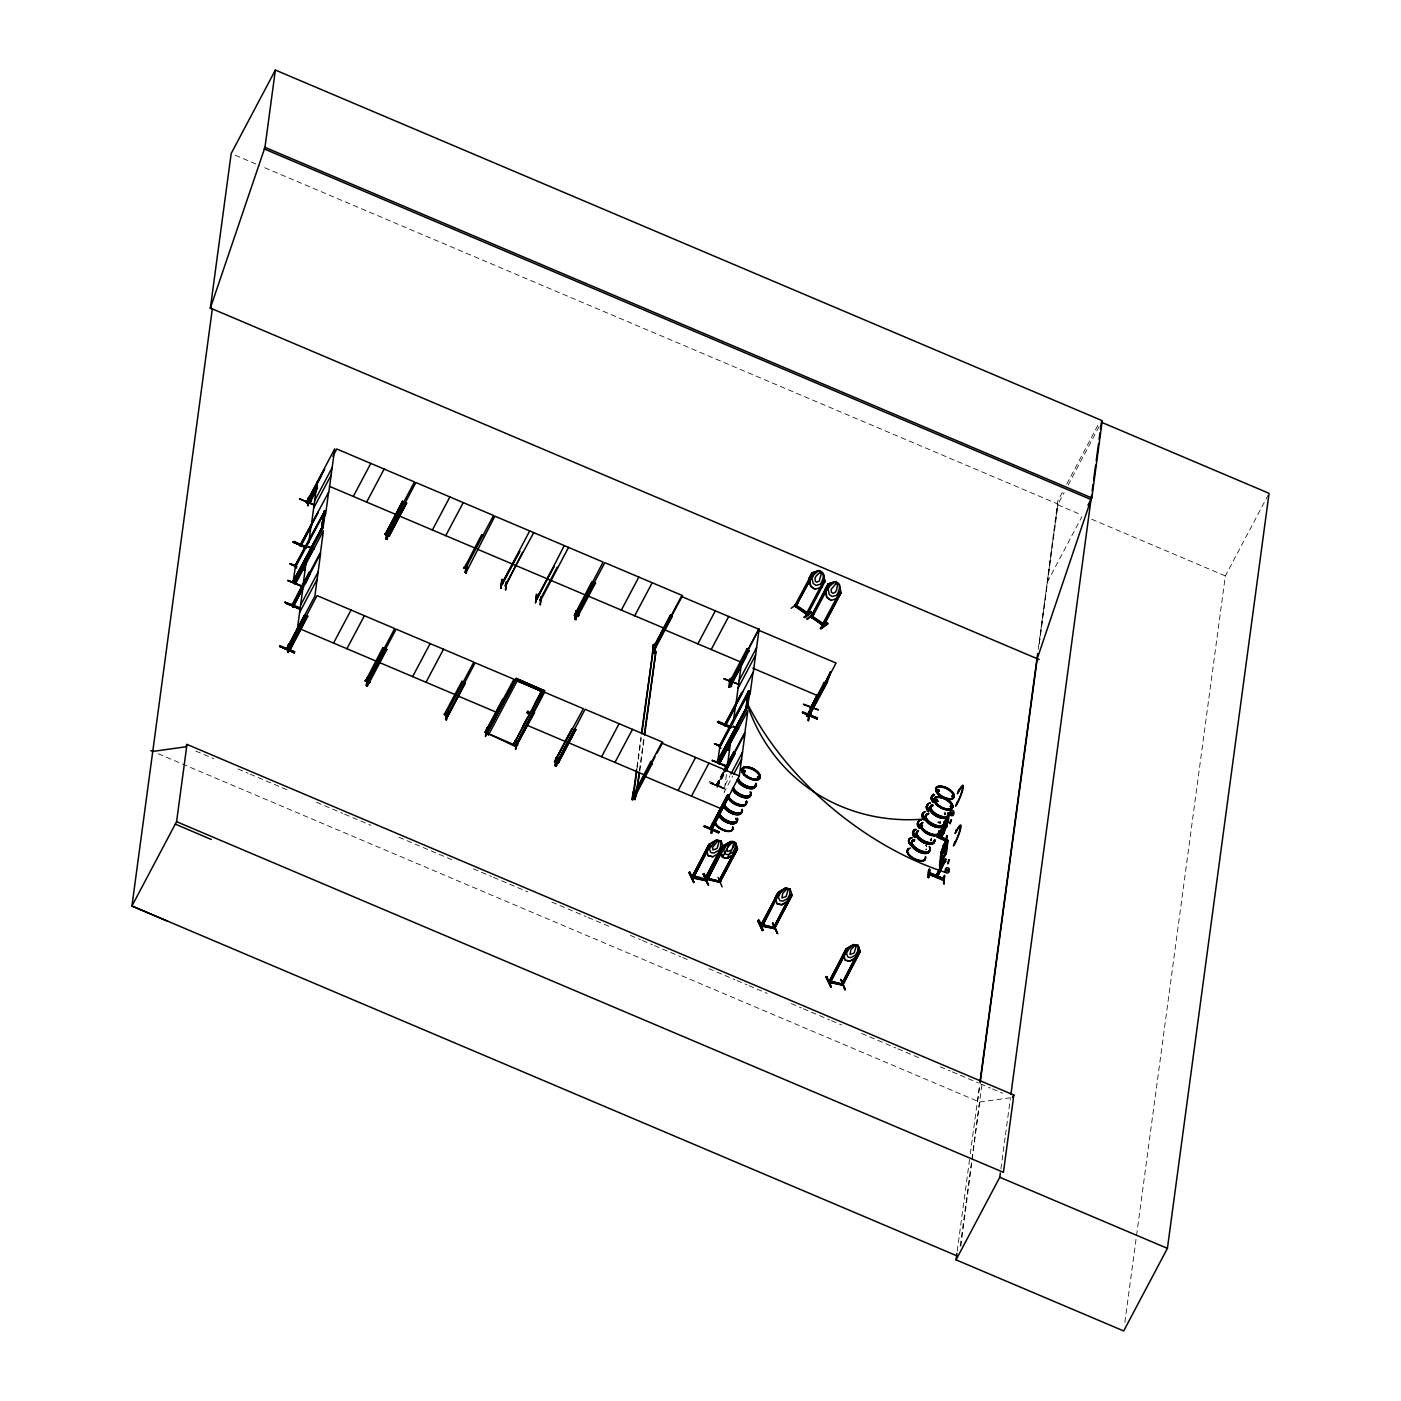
<?xml version="1.0" encoding="UTF-8"?>
<svg xmlns="http://www.w3.org/2000/svg" width="1401" height="1401" viewBox="0 0 1401 1401"><rect width="100%" height="100%" fill="white"/><g stroke="black" fill="none" stroke-linecap="round" stroke-linejoin="round"><path stroke-width="0.75" stroke-dasharray="5 3.75" d="M709.274 782.406L709.677 781.478L724.229 787.677L723.844 788.553L709.396 782.038M717.032 785.05L716.226 784.718L722.934 772.669M709.922 783.317L724.877 788.728L710.027 782.809M724.037 774.123L716.857 787.169L718.1 785.278M960.876 1246.172L979.597 1102.062L156.772 753.143M1039.192 643.654L1057.72 501.12L1062.764 491.593M636.947 766.925L640.975 736.979M637.21 768.028L641.238 738.082M639.504 770.252L643.812 738.187M639.749 771.373L644.355 737.154M726.454 774.63L724.054 792.441L732.811 775.926M957.198 1251.198L970.035 1155.913M970.315 1153.759L979.649 1084.462M1038.246 649.241L1057.685 504.815L1064.095 492.714M977.653 1101.239L980 1083.884M1039.262 643.672L1058.053 504.132L261.409 166.316M960.245 1245.909L981.943 1084.707M1000.909 1168.784L1005.2 1136.947M1005.48 1134.828L1010.331 1098.752M1124.863 1322.299L1225.332 575.916L1268.045 495.254M945.202 813.823L944.817 814.296A9.982 4.833 27.9 0 0 945.342 813.105A9.965 4.816 27.9 0 1 944.852 814.261L944.852 814.261M723.914 788.29L709.309 782.178M938.46 822.895L937.724 822.107L938.985 821.897M937.952 822.247L939.055 823L939.02 821.879M930.912 841.09L931.542 839.164L931.087 840.232A9.965 4.816 27.9 0 0 931.577 839.076A9.982 4.833 27.9 0 1 931.105 840.25M938.46 822.194L939.318 822.79L938.442 822.51M722.969 772.301L716.331 784.718M723.476 772.511L716.979 785.366L723.424 772.879M716.787 786.364L718.223 785.418M716.857 787.082L723.546 773.912M717.365 787.38L723.949 774.858M725.053 785.068L729.903 775.891M1066.791 483.975L1098.051 424.941M1068.122 485.096L1100.398 424.135M1047.283 582.115L1081.922 516.654M926.219 849.391L926.481 848.883A9.965 4.816 27.9 0 1 925.448 849.707M724.562 789.253L709.992 782.861L724.86 788.745M717.592 785.068L717.487 785.961M979.597 1102.062L1012.555 1097.456M235.21 155.213L259.395 165.458M1057.685 504.815L1081.625 514.973M1091.607 519.211L1225.332 575.916M195.772 751.076L213.88 758.764M238.012 768.991L248.082 773.264M250.096 774.123L288.326 790.322M316.486 802.265L342.632 813.368M344.646 814.226L370.81 825.312M398.97 837.255L437.2 853.472M439.214 854.312L453.294 860.284M473.415 868.83L491.523 876.501M493.537 877.359L527.739 891.859M551.889 902.104L557.931 904.661M559.927 905.519L586.091 916.604M588.105 917.462L610.241 926.849M630.362 935.378L640.415 939.633M642.429 940.491L652.481 944.764M654.495 945.605L680.658 956.708M682.672 957.548L688.697 960.123M708.818 968.651L734.982 979.737M736.996 980.595L747.048 984.85M749.062 985.709L767.17 993.397M791.32 1003.624L801.372 1007.897M803.386 1008.755L829.55 1019.84M831.546 1020.699L841.616 1024.954M861.738 1033.483L883.873 1042.869M885.87 1043.727L895.94 1048.001M897.953 1048.841L920.089 1058.228M940.194 1066.774L950.263 1071.029M952.277 1071.888L978.423 1082.973M980.437 1083.831L990.507 1088.104M992.521 1088.945L1002.573 1093.218M945.062 812.23A10.122 4.886 27.9 0 1 944.694 814.874M940.018 823.438A10 4.833 27.9 0 0 940.509 822.264A9.965 4.816 27.9 0 1 940.001 823.403M944.799 812.703A10.122 4.886 27.9 0 1 944.939 814.156M931.297 838.218A10.122 4.886 27.9 0 1 930.947 840.845M930.632 839.164A9.965 4.816 27.9 0 1 930.754 840.6A9.982 4.833 27.9 0 0 930.649 839.181M931.052 838.674A10.122 4.886 27.9 0 1 931.192 840.127M939.896 821.669A9.965 4.816 27.9 0 1 940.036 823.087M940.176 821.214A10 4.833 27.9 0 1 940.299 822.65M925.868 845.223A10 4.833 27.9 0 1 926.621 846.817A9.965 4.816 27.9 0 0 925.833 845.241M944.519 814.611A9.965 4.816 27.9 0 0 944.379 813.193A9.982 4.833 27.9 0 1 944.537 814.629"/><path stroke-width="1.5" d="M724.685 846.011L707.558 879.583L724.772 846.186L723.494 845.906L705.386 880.231L706.962 878.199L718.976 881.176L706.699 878.094M779.376 892.63L762.284 926.254L779.481 892.805L778.238 892.56L760.585 925.571L774.543 928.355L792.055 895.169M775.173 927.147L773.142 928.373L790.619 894.871M829.567 980.77L831.021 981.471L830.268 982.731L847.833 948.722L830.233 982.329M859.969 951.734L858.708 951.489L841.283 984.885L858.708 951.332M366.519 685.632L367.745 685.404L368.708 677.313L367.255 677.541L366.274 685.632M367.587 677.646L366.572 685.754L367.692 676.911M368.095 677.856L367.08 685.965M386.256 539L387.114 539.262M386.448 538.404L387.131 539.473L388.48 530.699M386.834 539.262L388.112 531.172L387.131 539.473M446.201 719.484L446.726 710.395L446.183 719.519L447.147 711.305M465.307 572.484L466.533 563.815M465.552 571.958L465.938 572.799M466.936 564.726L465.114 572.536M635.196 794.577L635.126 799.533M712.268 824.366L711.655 833.385L711.831 824.961M730.762 686.367L732.145 680.658M808.395 720.657L808.92 711.62L808.377 720.727L809.113 714.545M824.839 581.8L823.368 573.552L818.92 570.61L811.95 573.027L813.456 573.745L795.523 606.791L813.421 573.797L812.055 572.991M722.128 886.886L718.1 877.394M703.617 875.467L708.556 885.467L703.792 874.854L704.23 875.625M772.792 922.944L777.555 933.556L772.862 923.031M773.229 923.714L777.573 933.469L772.441 923.644M845.311 989.246L840.88 979.404L844.873 989.859M720.587 851.072L723.336 845.714L730.797 841.511C738.52 840.215 735.28 848.656 732.933 852.263L728.187 854.698L725.105 854.032L723.704 850.232L725.788 846.309L730.797 841.668M804.507 616.615L804.804 617.683L811.617 612.675L811.267 611.607L804.297 617.228M811.109 612.307L804.086 617.193M820.968 628.699L827.781 623.778L820.951 628.769L820.601 627.595L827.396 622.674L827.781 623.778M723.091 847.185C718.906 832.824 722.881 847.115 718.503 850.565L713.792 853.069L710.745 852.473L709.379 848.743L716.454 839.97L709.064 844.383L706.244 849.531L708.17 855.801L712.899 856.729L720.324 852.421M858.253 945.465L857.675 951.191L855.591 955.114L850.88 957.619L847.833 957.006L846.467 953.293L848.551 949.37L853.542 944.677L858.253 945.465L860.179 951.734L842.509 985.131L828.832 982.364L846.116 948.827L853.542 944.519L858.305 945.57M828.219 584.094L829.55 584.795L828.114 584.112L810.829 617.246L828.446 583.919M284.876 602.342L299.429 608.542L284.858 602.185L299.796 607.649L299.411 608.559M302.388 586.651L287.783 580.417L302.423 586.599M287.818 580.504L302.669 586.143M295.453 566.389L290.077 563.78L295.576 566.022M305.768 547.493L292.949 542.082L305.733 547.721M294.7 583.989L312.283 550.611M318.272 511.855L299.902 545.725L328.902 491.786L334.681 448.863L306.364 502.696L324.559 469.16L307.204 502.346M300.917 568.683L304.56 570.225L300.987 568.438M309.428 571.713L291.898 605.162L292.529 603.533M317.904 512.871L300.409 545.952M730.184 727.382L717.435 722.005L730.481 726.996M736.681 730.972L719.186 764.053L747.854 710.745L744.964 732.198L724.422 771.005M720.394 763.037L719.729 762.389L719.886 763.965M724.895 725.525L753.353 671.779L759.132 628.856L730.359 683.635L731.672 684.091L746.05 656.614M724.387 725.315L742.723 691.849M726.769 766.785L712.233 760.375L727.137 766.084M725.368 748.677L729.08 749.92M733.826 752.057L723.914 770.795M742.355 692.847L724.912 725.893M285.489 603.323L300.427 608.735M306.819 546.81L293.737 542.029L306.451 547.809M299.534 498.931L314.104 505.06M287.345 648.681L287.31 649.591L287.258 648.068M289.552 643.76L288.273 652.551L288.483 644.11L289.271 644.478M292.914 605.74L293.615 606.09M300.882 544.078L300.357 544.866M288.571 644.075L287.52 652.148M292.984 605.179L293.159 606.721M301.355 543.57L302.021 543.851M306.399 502.591L307.117 502.241M288.273 652.551L289.201 644.302M290.707 648.05L289.482 647.139L289.061 648.873L317.029 595.6L394.714 628.559L366.589 681.657C369.269 677.208 362.859 683.11 366.116 679.643M308.255 497.443L308.027 505.936M290.41 649.048L307.747 615.95L290.287 649.364L288.799 648.716L289.429 647.174M308.29 505.218L309.288 497.145M309.919 502.661L308.85 501.786M310.567 501.838C307.222 499.562 312.213 501.295 310.146 502.434M294.21 652.971L294.63 651.85L279.692 646.404L294.263 652.848M300.059 609.453L285.576 602.815M304.735 616.458L304.315 615.512L287.398 649.469M286.592 649.136L314.857 596.161L320.636 553.255L293.019 607.246M306.399 615.687L307.712 616.23M386.483 535.094L384.907 534.131L386.518 534.814M385.328 533.553L387.166 533.606M367.377 686.105L368.218 677.839M369.811 681.587L368.848 680.798M386.011 539L387.009 530.909L388.112 531.382M386.851 649.504L385.538 648.943L386.851 649.504L369.163 682.83L369.934 682.024M387.937 535.375C388.392 536.986 389.268 533.711 388.585 534.166M382.806 647.787L384.084 648.628L382.806 647.787L365.433 681.219M402.507 501.453L403.821 501.996L402.507 501.453L385.17 534.622L402.542 501.173M406.553 503.152L405.274 502.311L406.553 503.152L389.075 536.18L406.588 502.871M368.796 681.166L367.903 682.252L396.133 629.154L473.818 662.095L445.536 715.228C447.164 712.444 441.665 714.195 446.516 713.792M445.623 719.168L446.726 710.395M464.431 567.107L466.27 567.16M464.957 566.564L466.235 567.44M461.91 681.341L463.188 682.164L461.91 681.341L444.24 714.58L445.536 715.175M481.646 534.709L482.925 535.55L481.646 534.709L464.274 568.176L464.607 566.757M555.532 765.892L556.582 757.748L555.549 765.857L556.705 765.541L557.703 757.451M556.337 766.224L557.178 757.976M557.651 761.233L559.069 761.794L557.756 761.338M558.334 763.02L575.811 729.623L574.498 729.08L556.81 762.319L558.439 763.002L557.16 762.126M577.352 610.818C573.972 637.35 578.053 593.569 575.268 619.26L576.074 619.592L576.914 611.344M578.631 615.512C576.827 611.659 578.56 618.559 578.841 614.899M574.498 729.08L575.776 729.903M595.548 582.991L594.234 582.448L595.548 582.991L577.86 616.335M632.044 799.638L633.147 791.495L634.198 791.197L632.149 799.568M635.441 794.192L633.532 794.525M634.18 791.18L632.849 799.971M634.338 799.306L634.688 795.05M635.301 794.122L645.248 775.121M652.586 653.129L653.952 644.565L652.586 653.339L652.884 644.863L653.952 644.565M634.758 798.71L635.511 792.651M652.586 653.339L653.917 644.565M635.143 799.638L636.107 791.442M654.074 652.673L654.39 648.383M654.32 652.673L655.423 643.9L654.46 651.99M654.88 653.006L655.598 646.842M650.87 761.461L652.148 762.302L650.87 761.461L633.48 794.892M651.01 762.809L652.288 763.65L651.01 762.809L633.48 796.206L661.605 743.02L739.29 775.961L711.848 829.462M670.571 615.109L671.885 615.669L670.571 615.109L652.971 648.155L654.547 648.768M672.06 616.738L670.746 616.195L672.06 616.738L654.372 650.082M723.984 678.925L738.922 684.371L724.072 678.697M728.695 795.768L727.382 795.208L710.044 828.219M710.149 827.606L712.479 828.254L710.377 827.308M728.765 686.98L729.886 678.837L730.937 678.539L729.956 686.63L728.888 686.928M712.233 824.278L710.832 833.052M729.886 680.974L731.725 681.026M730.499 679.065L729.571 687.103M729.588 687.313L730.814 678.557M725.823 725.053L736.278 705.176M731.515 682.865L730.727 681.937M731.41 686.683L731.812 678.329M732.128 681.797L732.163 680.886M748.432 649.136L747.118 648.575L748.397 649.416M730.779 682.55L748.502 648.926M803.456 704.458L818.394 709.887L803.561 704.23M730.201 683.548L758.361 630.082L836.047 663.041L808.079 716.209M827.168 681.166L809.603 714.685M810.829 707.452L810.794 714.475L810.146 713.529M810.268 708.17L811.739 706.507L810.881 706.875M810.373 712.706L811.126 707.855M810.566 713.95L811.337 707.663M816.993 719.116L817.396 717.977L802.475 712.531L817.028 718.993M830.443 671.779L826.993 681.009L823.49 686.297L823.7 684.546M824.103 682.55L825.399 683.39L824.103 682.55L806.731 716.016L807.361 714.773M825.084 682.252L824.979 683.128L829.9 673.513M827.606 681.849L809.463 715.368M830.04 674.617L830.373 671.955M447.112 711.743L446.411 720.044L447.795 711.288M446.026 719.851L447.479 711.778M467.461 564.691L466.148 573.412L467.181 565.356M447.619 716.471L465.167 683.145L447.637 716.524L447.69 715.088M467.181 565.216L466.183 573.219M448.18 715.631L447.549 714.948M467.374 569.892L494.886 516.163L603.113 562.064L575.04 615.477M501.663 579.856L500.945 588.175L502.259 579.454M500.945 588.175L501.978 579.961M502.714 583.762L502.276 582.781M485.867 731.287L485.184 732.023M485.411 736.576L486.812 727.82L485.797 735.928M533.728 532.643L504.903 585.828M506.321 581.835L505.551 590.119L506.619 581.975M519.666 551.556L502.294 584.34M503.327 699.624L485.902 732.688M522.433 552.432L505.638 586.056M515.393 749.307L517.144 740.709M515.796 749.465L516.881 741.217M535.532 602.833L536.863 594.129M517.582 744.684L517.564 745.052M536.25 594.532L535.585 602.64M536.881 598.998L554.306 565.934L536.11 599.05M537.301 598.42L536.758 597.421L537.389 598.069M540.979 599.173L539.7 600.574L557.23 567.195M568.526 547.388L540.418 600.854L540.383 599.015M540.366 604.794L541.119 596.598M534.569 712.566L516.444 745.717L544.534 692.217L583.376 708.696L554.498 761.829L555.969 760.62M554.936 760.918L555.899 760.585M556.267 758.029L555.199 766.172L555.987 757.888M574.305 615.179L575.671 614.286M574.673 614.286L575.566 613.848M572.046 728.765L554.621 761.916M592.448 582.413L574.953 615.459M210.36 308.185L231.183 153.497L275.367 70.05L1102.237 420.685L1091.817 497.968L1087.982 505.236M167.892 921.368L131.939 906.009L212.322 308.903L210.378 308.062L264.964 147.333L275.367 70.05M176.579 821.687L186.981 744.404L1013.834 1095.039L1003.431 1172.322L176.579 821.687L131.939 906.009L956.778 1255.786M296.557 568.193L294.718 566.372L324.787 511.032L322.668 526.776L293.229 582.378L293.247 581.292M293.229 582.378L322.528 526.881L324.594 511.558M303.036 585.25L305.926 563.797M308.763 542.625L311.075 525.463M297.362 629.207L303.141 586.283M311.407 524.815L317.186 481.909M322.983 527.879L321.705 527.336L323.701 513.939L324.944 514.587L322.983 527.879L294.595 581.503L293.317 580.942L295.191 567.79L323.789 513.729M324.156 510.77L321.95 527.336L293.369 581.31M328.57 492.434L325.68 513.887L322.773 519.386M488.774 734.86L486.707 733.984L516.146 678.382L544.586 690.816L516.146 678.382M489.037 734.001L515.148 746.4L544.096 690.623M639.469 773.51L636.036 795.926L633.199 794.717L636.667 769.061M641.553 732.705L653.041 650.397L655.878 651.588L644.653 735M636.632 772.301L633.76 793.684L636.579 794.892M641.816 733.809L653.041 650.397M636.036 795.926L639.206 772.406M644.39 733.896L655.878 651.588M717.032 762.091L747.118 706.769L717.032 762.091L746.4 707.33M727.469 765.244L730.359 743.791M733.213 722.618L735.525 705.456M727.014 770.445L727.574 766.277M735.858 704.808L741.637 661.902M721.007 748.187L719.729 747.644L717.767 760.936L719.046 761.479L747.416 707.873L746.155 707.33L748.589 690.763L746.978 706.875M739.29 776.154L745.069 733.248L724.527 772.039M753.02 672.41L750.13 693.88L747.206 699.379M927.795 877.306C927.865 865.836 931.963 866.764 928.6 877.656L927.9 877.271M941.787 830.25L938.127 837.22L941.717 829.55M946.288 820.933L940.176 834.733L939.721 838.148L941.665 837.325M941.262 828.937L939.983 838.358L940.579 837.238M942.102 825.942L940.491 838.569L942.61 826.152M944.169 860.652L935.868 876.115M945.202 861.002L937.024 877.429L945.798 859.163L943.941 861.002M944.677 860.354L943.766 861.335L945.57 861.685L945.08 860.529L937.024 877.429L937.006 876.483M940.141 863.454L939.826 865.818L945.22 854.032M940.596 856.169L943.538 845.171L945.763 840.968L947.654 840.302L945.71 841.125L946.323 842.456M939.756 864.435C944.852 852.403 940.544 841.756 940.036 865.608M939.826 865.818L941.665 851.195M946.148 820.706L947.654 822.282L947.671 819.235M947.531 814.296C952.803 807.729 942.715 842.719 946.831 819.813M940.334 834.803C940.211 831.896 948.004 817.886 946.34 821.722M947.917 815.294L947.969 813.105M946.323 827.571L948.249 812.913M946.813 821.511L947.952 820.303L947.496 822.194M948.67 814.226L948.757 813.123A9.982 4.833 27.9 0 1 937.829 814.997A9.982 4.833 27.9 0 1 932.155 804.682A9.965 4.816 27.9 0 0 937.829 814.997A9.965 4.816 27.9 0 0 948.617 812.948M945.71 842.089L946.796 835.539L945.798 843.665M946.883 835.609L945.99 844.996L941.682 853.121L943.556 845.188L941.122 852.666M946.043 853.839L945.833 852.473L945.973 853.804C943.521 858.988 948.617 835.364 946.778 841.598M946.411 852.789L939.896 865.695M945.657 854.82L947.584 840.162M949.878 823.525L951.542 819.813M945.395 858.988L945.693 860.056M945.377 862.035L944.064 860.109M946.34 853.629L948.092 840.372M950.281 823.7L950.141 821.546M945.57 861.685L945.675 860.792M950.771 822.054L951.139 819.655M944.432 875.695L943.976 884.171L944.502 875.8M944.537 875.275L943.521 883.401M947.549 863.594L948.827 859.706M947.952 863.769L949.23 859.881M1100.538 428.671L1101.414 422.226L1269.061 493.327L1167.418 1248.361L1123.69 1330.95L956.042 1259.849L956.918 1253.352M979.947 1082.29L1037.651 653.567M980.297 1081.712L1037.23 658.698L1091.011 499.527L264.141 148.891M956.042 1259.849L999.771 1177.26L1000.332 1173.022M1010.909 1094.461L1091.589 495.218M1092.167 490.928L1093.025 484.501M1093.603 480.193L1095.635 465.167M1096.212 460.876L1098.524 443.697M1099.102 439.406L1099.96 432.962M294.595 581.503L295.156 577.702M310.462 547.266L310.181 547.984M311.74 548.737L312.108 547.791M311.81 548.159L312.055 547.336M312.318 547.511L310.181 549.857M312.633 548.404L312.791 548.124M321.705 527.336L323.684 514.027M537.896 689.169L541.522 691.464L517.424 680.396M515.27 740.534L513.134 745.069L541.627 691.341L517.284 681.009M719.046 761.479L719.606 757.678M733.318 725.893L732.863 727.347M734.317 726.979L734.229 727.277M735.035 727.627L735.42 726.734L735.07 727.784M736.155 728.502L736.716 727.154L734.614 729.851M746.155 707.33L748.116 694.02L749.395 694.563L747.416 707.873M732.67 847.833L733.546 843.034L732.005 842.684L728.065 846.817M788.168 889.495L786.066 896.57L781.986 898.006L782.721 893.365L786.644 889.197L788.22 889.6M856.256 945.955L854.155 953.03L850.057 954.466L850.81 949.808L854.733 945.657L856.291 946.06M541.399 596.773L540.085 604.654M574.97 619.47L575.934 610.626L574.918 618.769M948.705 813.421L947.584 814.156L948.179 813.035M929.056 874.469L943.626 880.599M929.091 874.084L943.906 879.846L929.143 874.014M945.938 840.565L937.094 836.134M945.885 840.898L943.714 845.258M306.556 547.406L294.105 541.346M280.042 645.773L294.63 651.868M718.503 721.445L731.269 726.804M704.475 825.767L719.063 831.844L704.125 826.397L718.66 832.947L719.063 831.826M802.808 711.918L817.396 717.995M710.395 844.243L693.267 878.164L691.586 877.481L709.151 844.365M308.29 547.441L308.78 546.513M314.087 548.141L313.544 549.402M946.481 825.749L943.836 833.28L945.517 825.259L941.227 833.367M940.666 856.011L944.362 851.16L947.654 840.302M942.208 855.223L947.181 843.7M950.438 820.513L951.261 820.863M947.847 862.561L948.67 862.911M827.01 682.462L829.952 674.459M842.754 985.183L859.969 951.647M311.845 525.182L301.355 545.199L301.285 543.535M286.837 648.47L304.315 615.512M742.477 770.515L744.824 771.881M744.526 770.708L744.596 771.688M757.538 777.135L758.571 776.995M758.221 777.415L757.959 776.784M758.712 776.995L757.503 776.767M757.661 777.275L758.414 777.713M936.674 789.691L937.251 790.479M937.794 789.604C934.117 789.113 939.913 792.773 938.617 789.744M939.02 790.059L939.09 791.285M935.588 800.759L936.568 799.813M935.938 800.286L935.85 800.864M936.779 801.267L937.339 800.549M952.96 796.801L952.487 796.258M952.12 795.961L951.682 796.539M952.627 797.029L952.137 795.908M951.191 806.416L950.228 806.346L950.929 806.976M951.226 807.414L951.051 806.118M308.553 546.95L308.745 546.478M821.792 690.238L824.243 687.698M823.508 686.192L829.742 673.443M304.577 570.207L301.04 568.316M714.545 743.703L719.956 746.26M729.028 750.183L725.438 748.432M691.866 877.481L705.386 880.231L706.524 877.656L708.065 878.059M720.482 881.211C716.717 880.318 723.144 880.406 719.641 881.93L718.415 881.667L736.173 848.603M306.977 503.012L321.494 475.499M308.5 502.031L317.256 485.622M308.798 502.241L317.221 485.902M332.878 456.323L336.765 448.985L414.451 481.926L386.343 535.042M317.572 488.056L310.024 502.731M310.111 502.714L310.794 501.225M314.665 500.7L332.16 467.654M186.981 744.404L185.703 746.821L152.744 751.426L150.8 750.603M313.666 508.073L331.161 475.044M301.092 544.324L299.832 545.69M324.787 511.032L294.718 566.372M292.599 582.098L322.668 526.776M313.947 549.069L314.052 547.879M304.595 569.997L301.32 567.773M309.936 571.923L292.406 605.372L320.531 552.222L323.403 530.751L295.436 583.972M293.002 607.404L303.474 587.369M305.453 583.639L309.919 574.06M353.297 496.444L370.792 463.398M300.602 605.074L318.097 572.046M299.621 612.447L317.099 579.419M287.45 648.821L304.823 615.722M366.642 502.101L384.137 469.072M403.856 501.716L386.396 535.112M388.27 534.079L387.902 535.742L415.869 482.522L493.555 515.463L465.447 568.578L464.274 568.123M333.561 643.059L351.038 610.03M346.905 648.733L364.4 615.687M432.401 529.981L449.879 496.952M368.533 680.711L367.903 681.919L369.514 682.602M445.746 535.655L463.241 502.609M369.479 682.882L370.127 681.674M464.642 566.477L463.976 567.965L465.622 568.368M466.796 569.629L467.374 568.386M412.647 676.613L430.142 643.584M426.009 682.269L443.504 649.241M502.346 579.419L500.98 587.982M529.683 530.926L501.593 584.427L502.101 583.131M519.701 551.276L501.646 584.024M445.886 714.983L446.376 713.722M564.27 545.584L536.776 599.26M536.793 598.928L537.441 597.772M502.696 699.064L485.236 732.46M486.655 734.334L516.093 678.732M516.356 678.855L486.707 733.984M488.616 734.789L517.197 680.816L541.854 691.271L513.274 745.244M591.835 581.853L574.357 615.284M527.319 712.846L528.492 711.971M522.363 727.137L527.424 717.557M534.534 704.16L540.611 692.672M515.148 746.4L544.621 690.448M517.127 744.106L517.092 745.945M517.74 744.702L516.444 745.682M621.344 610.118L638.838 577.072M554.481 761.776L572.081 728.485M557.125 762.494L585.093 709.274L662.778 742.232L656.946 753.23M634.706 615.775L652.201 582.746M558.123 762.967L575.811 729.623M670.606 614.829L653.234 648.26M759.027 629.347L681.341 596.406L653.356 649.661L653.707 648.243M668.942 621.011L654.232 648.733L682.515 595.6L604.829 562.659L576.599 615.757L577.492 614.671M654.722 649.836L655.353 648.645M601.607 756.733L619.102 723.704M614.969 762.407L632.464 729.361M697.856 643.865L715.351 610.818M633.182 794.717L633.9 793.211L635.476 793.912M711.218 649.521L728.713 616.475M634.495 795.348L635.143 794.104M647.227 771.373L652.183 762.021M634.706 795.418L645.213 775.401M647.192 771.653L655.003 756.908M652.323 763.37L634.846 796.766M730.114 680.343L729.466 681.551L732.32 682.9M747.118 648.575L729.728 682.042L730.306 680.396M741.97 662.988L731.48 682.9M731.375 684.003L749.062 650.712L747.731 650.169L749.027 650.992M730.586 686.42L731.935 677.646L732.373 678.679M678.119 790.479L695.614 757.451M739.098 680.676L756.593 647.647M718.555 721.322L718.135 722.461L730.902 727.784M738.117 688.066L755.594 655.02M724.194 725.578L741.882 692.269M691.481 796.153L708.959 763.107M791.145 608.314L797.905 603.201M748.589 690.763L719.151 746.365L719.659 747.679L748.239 693.705M719.764 746.838L749.237 691.026M794.577 606.073L812.3 572.834M746.348 700.307L749.395 694.563M737.119 728.047L737.171 728.555M719.133 763.983L736.716 730.604M729.028 749.99L725.753 747.766M806.153 614.041L823.823 580.557L824.961 581.52L807.361 614.811L806.766 612.867M723.967 770.427L733.879 751.707M724.457 770.638L734.387 751.917M796.556 605.897L808.167 613.305L807.589 614.636L794.875 605.88M726.033 770.375L734.947 753.528L725.946 771.11M807.309 619.4L813.981 614.286M841.003 592.903L839.532 584.655L835.154 581.643L828.061 583.919L825.207 589.208L826.748 597.421L831.213 600.364L838.288 598.087M811.232 615.88L812.072 617.613M812.037 617.631L829.62 584.725M812.037 618.016L812.895 616.65L811.547 615.652M730.884 774.053L742.548 752.039M733.774 774.088L741.549 759.412M727.382 795.208L709.992 828.639M729.256 795.715L711.918 828.902M689.852 872.087L688.714 872.613L693.845 882.525L689.817 872.07L693.775 882.385M811.161 617L823.525 625.914L841.108 592.605L839.987 591.66L822.089 624.969L822.965 623.55L824.243 624.391M822.089 624.916L823.298 623.673L812.668 616.44M841.108 592.605L823.385 625.879M709.029 844.278L691.744 877.814C691.656 872.245 719.834 884.924 693.74 877.271L692.234 876.273M693.145 878.094L710.64 845.066L709.221 844.47L716.506 840.232L721.077 841.143M704.283 873.559L703.232 874.084M705.841 878.9L705.088 879.198C703.6 882.665 704.002 877.131 706.174 879.057M721.778 847.29L723.039 847.535L721.62 846.94L704.458 880.388M692.059 877.919L705.544 880.564L723.494 845.906M707.102 879.092L708.013 877.989L707.295 879.583M707.838 883.891L703.249 874.049L707.838 883.891L704.353 873.559M817.291 694.651L810.373 708.311L817.186 695.369M735.42 842.684L737.434 849.321L719.834 882.42L737.486 848.831L736.033 848.691L718.52 882.035L720.674 881.229M810.881 708.521L819.638 691.919M737.311 848.848L734.754 854.19L727.294 858.393L722.513 857.342L720.552 850.967L722.618 857.114M807.852 716.436L808.43 714.825M758.852 920.177L757.713 920.702L762.845 930.614L757.731 920.667M789.148 900.335L781.898 904.818L777.135 903.768L775.243 897.603L778.028 892.367L785.453 888.059L790.164 889.005L792.108 895.274L774.438 928.723L775.331 927.48M790.217 889.11L785.453 888.059L778.203 892.56L760.743 925.903L761.689 924.818L773.597 927.515L762.442 924.502L762.144 925.868M762.091 930.422C764.088 925.641 752.635 910.002 763.125 929.931M773.457 928.478C771.881 926.149 776.522 926.726 774.35 928.233M773.282 928.408L790.619 895.029L791.88 895.274M826.572 977.127L830.933 987.075M826.94 976.62L825.802 977.162M843.384 954.169L846.116 948.827M843.262 983.607L842.614 984.798L828.832 982.048L846.239 948.897L847.57 949.265M829.147 982.469L829.777 981.26L841.686 983.975L829.374 980.77M830.53 980.963L830.11 982.661M841.528 984.938C839.444 981.838 846.081 984.605 841.861 983.625M943.871 822.772L945.92 818.92M937.847 836.922L942.558 828.376M944.519 825.171L946.06 821.441M939.265 836.747L939.3 837.693L941.139 834.103M945.92 824.996L947.952 821.056M945.815 827.343L946.918 826.45M939.791 837.973L943.661 833.192L941.612 837.483M946.323 839.111L936.936 835.767M929.458 872.665L944.029 878.83M942.26 851.388L941.157 852.298M928.6 877.656L929.528 869.461M945.763 852.666L939.388 865.485L945.798 853.349M935.745 876.728L944.029 860.529M944.554 861.247L945.798 859.163M1012.555 1097.456L1013.834 1095.039M292.984 542.029L306.031 547.003M717.417 722.005L730.166 727.714M726.839 766.487L712.233 760.41M839.935 592.115L840.88 592.781M299.604 498.756L314.209 504.833M946.095 839.462L936.989 835.591M929.266 873.033L943.854 879.18M309.814 547.09L309.779 547.301M717.645 841.108L712.496 847.57L712.969 849.917L717.067 848.481L719.168 841.406L717.68 841.213M821.634 690.168L824.278 687.558M703.985 879.951L705.526 880.266M704.125 879.986L721.883 846.397M762.792 924.975L761.479 924.31M774.508 928.688L761.058 926.008M841.861 983.327L842.929 983.449M836.099 583.516L831.143 589.348L831.441 592.325L832.859 593.288L835.381 592.255L836.59 589.944L837.588 584.427L836.187 583.464M785.453 888.216L780.462 892.91L778.378 896.833L779.744 900.545L782.791 901.158L787.52 898.654L789.586 894.731L790.164 889.005M689.432 872.63L693.845 882.525M830.863 986.934L825.907 977.092M831.161 986.427L826.818 976.672M742.548 770.34L744.351 770.515M758.326 776.487L758.694 777.362M937.041 790.164L938.197 789.499M938.617 790.952L937.847 790.339M935.658 800.094L937.059 799.953M937.234 801.354L936.656 800.847M937.829 801.354L935.448 800.899L936.078 799.691M937.689 801.67L937.216 800.129M950.351 806.258L951.209 806.608M947.461 822.089L946.34 821.651M806.696 618.874L813.456 613.936M818.99 570.557L814.069 574.48L811.985 578.403L813.175 583.481L816.012 585.425L820.461 584.217C822.982 579.909 826.065 572.116 818.99 570.557L811.827 572.886L809.06 578.123L810.601 586.318L815.049 589.278L822.054 587.054M809.218 578.175L810.811 586.178L814.979 589.331M824.961 581.52L823.228 573.639M795.313 604.567L796.504 605.722M828.061 583.919C844.155 579.121 828.919 583.096 828.149 589.506L829.339 594.567L832.159 596.511L836.607 595.32C839.269 590.959 842.071 583.079 835.154 581.643M825.452 589.208L826.835 597.351L831.126 600.416M807.869 613.515L795.61 604.724M820.233 628.278L827.255 623.392M731.462 850.127L727.347 851.493L726.856 849.111M527.547 713.512C531.75 713.564 526.146 708.661 527.617 713.547M528.019 711.288L527.792 712.479L529.018 712.409M528.107 711.883L528.983 713.144M789.271 900.405L781.846 904.713L777.17 903.89M846.151 948.932L853.594 944.782M857.412 956.971L849.987 961.279L845.223 960.228L849.934 961.033L857.289 956.901M723.371 845.819L730.797 841.511L722.478 857.237L727.294 858.235L734.719 854.085M387.639 535.287L389.25 535.97M288.799 648.365L290.27 648.996M576.599 615.424L577.913 615.88M444.275 714.3L445.588 714.773M940.439 856.099L942.365 855.275M742.723 770.2L743.213 771.215M744.807 772.091L744.894 770.778M936.744 789.463L938.372 789.779M938.828 791.355L938.32 789.831M935.763 800.006L935.132 800.391M922.401 825.749L922.594 825.749M386.921 533.834L385.538 533.273M465.587 568.648L466.113 567.09M290.865 648.068L289.744 647.262M365.801 679.905L367.237 680.448M653.917 646.684L655.213 647.28M653.111 647.875L655.318 648.926L654.372 650.029M654.985 647.507L653.864 647.104M730.096 683.128L731.707 683.811M635.389 795.488L633.34 794.787M762.126 930.387L757.818 920.632M527.914 711.585L528.948 712.864L527.389 712.584M810.829 616.86L823.613 625.599M742.968 770.147L743.826 771.075M938.845 791.145L937.111 790.759M704.896 878.76L719.816 882.367M812.475 616.72L811.372 615.915M716.454 839.97L721.217 841.02M709.379 844.803L710.64 845.066M708.17 855.801L712.899 856.729M778.378 892.892L779.639 893.155M790.777 895.362L791.88 895.186M692.689 876.728L693.933 876.921L693.145 877.779M846.467 949.353L847.728 949.615M858.866 951.822L860.126 952.085M723.634 846.239L724.912 846.519M736.155 849.041L737.434 849.321M707.435 879.25L719.956 882.052M385.205 534.219L386.221 534.639M464.309 567.773L465.325 568.141M655.213 648.575C653.461 646.702 652.218 650.169 654.53 649.731M807.414 714.405L806.573 715.946M366.449 681.639L365.171 680.763L366.782 681.446M634.303 794.665C633.69 794.279 637.437 797.011 633.62 796.241M633.672 795.873L634.986 796.469M738.712 728.082L737.749 729.588M936.551 799.726L937.794 800.899M485.184 732.425L513.992 679.257L475.132 662.796L447.007 716.226M576.862 615.862L578.018 616.317M654.53 650.064L653.374 649.609M807.939 716.139L806.468 715.526L807.904 716.419M293.825 541.907L306.574 547.266M731.024 727.259L718.24 721.97L731.007 727.399M727.347 795.488L729.168 796.451M367.08 680.483L366.064 680.01M369.321 682.812L368.165 682.375M295.856 565.479L290.025 563.85L297.047 566.827M720.289 745.472L714.457 743.843L720.009 745.997M264.964 147.333L1091.817 497.968M210.378 308.062L1039.174 659.538M329.288 486.252L396.973 514.955M398.374 515.568L476.06 548.509M477.391 549.192L585.618 595.092M587.334 595.688L665.02 628.629M663.846 629.434L741.532 662.375M752.827 668.189L818.569 696.069M946.708 822.44L945.167 823.228M945.202 823.07L946.778 822.264L946.253 825.784M943.171 834.155C946.498 823.298 940.631 830.758 942.453 835.504M936.796 837.01L945.92 841.038M944.922 842.929C946.463 847.798 940.474 854.943 944.362 844.365M929.266 872.735L944.046 878.847M299.534 628.646L377.219 661.587M378.638 662.183L456.323 695.124M457.654 695.824L496.497 712.303M527.039 725.245L565.881 741.724M567.598 742.32L645.283 775.261M644.11 776.066L721.795 809.007M999.771 1177.26L1167.418 1248.361M175.3 824.103L211.253 839.462M526.723 684.389L534.184 687.576M490.893 734.807L513.239 744.369M745.157 771.233L743.913 770.077L743.388 771.356M634.688 796.258L635.476 795.208M732.058 682.445L729.728 682.007M807.029 614.689L794.577 606.038M812.72 616.983L824.033 624.688M952.645 795.838L953.083 796.801M935.658 876.816L943.784 861.177M823.788 580.592L824.716 581.678M795.313 604.952L796.504 605.337M823.858 624.548L822.72 623.76M840.915 979.422L845.118 989.807M940.877 835.924L941.507 837.255M843.56 954.151L845.258 960.333M826.432 977.197L830.775 986.952M758.344 920.737L762.704 930.492M727.242 858.13L735.56 842.561L737.539 848.936M858.112 945.587L860.004 951.752M527.424 711.726L527.354 713.232M922.033 819.217A192.357 178.067 -49.6 0 1 746.908 703.249M945.85 872.525A1.996 1.734 7.7 0 1 946.411 869.583A1.996 1.734 7.7 0 1 949.09 871.58A1.996 1.734 7.7 0 1 945.85 872.525A223.372 131.414 39.4 0 1 747.521 703.722M751.024 792.966A10.122 4.886 27.9 0 1 743.686 796.433A10.122 4.886 27.9 0 1 732.881 788.062M751.181 792.406A9.982 4.833 27.9 0 1 743.931 795.821A9.982 4.833 27.9 0 1 733.283 787.555A9.965 4.816 27.9 0 0 743.931 795.821A9.965 4.816 27.9 0 0 751.164 792.406M746.593 801.039A9.965 4.816 27.9 0 1 738.169 804.104A9.965 4.816 27.9 0 1 728.59 794.787M750.025 791.81A10.122 4.886 27.9 0 1 744.596 797.169A10.122 4.886 27.9 0 1 732.635 788.518M755.857 783.86A10.122 4.886 27.9 0 1 748.502 787.327A10.122 4.886 27.9 0 1 737.714 778.938M755.752 785.768A10.122 4.886 27.9 0 1 747.066 787.415A10.122 4.886 27.9 0 1 737.451 779.411M746.505 801.267A10 4.833 27.9 0 1 739.238 804.699A10 4.833 27.9 0 1 728.573 796.416M719.081 812.475A9.965 4.816 27.9 0 0 718.608 813.648A9.982 4.833 27.9 0 1 719.063 812.475M732.828 827.028A9.965 4.816 27.9 0 1 723.231 829.62A9.965 4.816 27.9 0 1 715.316 819.603M737.276 818.955A10.122 4.886 27.9 0 1 729.921 822.422A10.122 4.886 27.9 0 1 719.116 814.034M718.993 812.58A10.122 4.886 27.9 0 1 719.484 811.407M737.031 819.41A10.122 4.886 27.9 0 1 729.676 822.895A10.122 4.886 27.9 0 1 718.871 814.506M718.748 813.053A10.122 4.886 27.9 0 1 719.238 811.862M737.434 818.377A9.982 4.833 27.9 0 1 730.184 821.809A9.982 4.833 27.9 0 1 719.536 813.543A9.965 4.816 27.9 0 0 730.184 821.792A9.965 4.816 27.9 0 0 737.416 818.377M732.6 827.518A9.982 4.833 27.9 0 1 725.35 830.951A9.965 4.816 27.9 0 1 714.703 822.685A9.982 4.833 27.9 0 0 725.35 830.951A9.965 4.816 27.9 0 0 732.565 827.536M742.11 809.831A10.122 4.886 27.9 0 1 734.754 813.298A10.122 4.886 27.9 0 1 723.949 804.927M746.015 803.824A9.965 4.816 27.9 0 1 737.451 805.452A9.965 4.816 27.9 0 1 728.012 797.572M741.847 810.303A10.122 4.886 27.9 0 1 734.492 813.771A10.122 4.886 27.9 0 1 723.704 805.382M746.155 801.95A10 4.833 27.9 0 1 738.887 805.382A10 4.833 27.9 0 1 728.222 797.099M926.534 815.329A9.965 4.816 27.9 0 0 931.052 825.014A9.982 4.833 27.9 0 0 943.136 825.014A9.965 4.816 27.9 0 1 931.052 825.014A9.982 4.833 27.9 0 1 926.516 815.329M939.353 832.124A9.965 4.816 27.9 0 1 927.287 832.124A9.965 4.816 27.9 0 1 922.769 822.457M943.538 824.541A10.122 4.886 27.9 0 1 930.176 823.841A10.122 4.886 27.9 0 1 928.303 814.279M943.661 822.632A10.122 4.886 27.9 0 1 931.542 824.068A10.122 4.886 27.9 0 1 928.548 813.806M948.232 813.981A10.122 4.886 27.9 0 1 936.113 815.435A10.122 4.886 27.9 0 1 933.136 805.155M938.95 831.213A9.965 4.816 27.9 0 1 928.163 833.245A9.965 4.816 27.9 0 1 922.506 822.947A10 4.833 27.9 0 0 928.145 833.28A9.947 4.798 27.9 0 0 938.88 831.283A10 4.833 27.9 0 1 928.145 833.28A9.947 4.798 27.9 0 1 922.471 823.052M948.477 813.508A10.122 4.886 27.9 0 1 937.532 815.592A10.122 4.886 27.9 0 1 931.77 805.12M939.143 830.916A10 4.833 27.9 0 1 928.32 832.965A10 4.833 27.9 0 1 922.629 822.632M929.371 850.985A9.965 4.816 27.9 0 1 919.616 852.158A9.965 4.816 27.9 0 1 911.228 843.297M911.718 842.141A9.965 4.816 27.9 0 1 914.363 840.88A9.982 4.833 27.9 0 0 916.201 850.319A9.982 4.833 27.9 0 0 929.388 851.002M925.466 856.676A9.965 4.816 27.9 0 1 913.522 858.112A9.965 4.816 27.9 0 1 910.597 848.008M929.651 849.076A10.122 4.886 27.9 0 1 917.532 850.53A10.122 4.886 27.9 0 1 914.538 840.25M929.896 848.603A10.122 4.886 27.9 0 1 917.778 850.057A10.122 4.886 27.9 0 1 914.8 839.794M925.396 856.887A10 4.833 27.9 0 1 914.555 858.953A10 4.833 27.9 0 1 908.881 848.603M925.325 858.62A9.965 4.816 27.9 0 1 913.259 858.62A9.982 4.833 27.9 0 1 908.706 848.953A9.965 4.816 27.9 0 0 913.259 858.62A9.982 4.833 27.9 0 0 925.325 858.655A9.965 4.816 27.9 0 1 913.242 858.638A9.965 4.816 27.9 0 1 908.724 848.971M938.775 831.599A10 4.833 27.9 0 1 927.952 833.648A10 4.833 27.9 0 1 922.278 823.315M934.485 839.952A10.122 4.886 27.9 0 1 923.522 842.036A10.122 4.886 27.9 0 1 917.76 831.581M934.73 839.497A10.122 4.886 27.9 0 1 923.767 841.563A10.122 4.886 27.9 0 1 918.023 831.108M938.495 832.054A9.965 4.816 27.9 0 1 927.707 834.103A9.965 4.816 27.9 0 1 922.051 823.806M924.8 818.709A9.965 4.816 27.9 0 1 925.746 811.634M929.371 810.076A9.965 4.816 27.9 0 1 927.672 804.244A9.982 4.833 27.9 0 0 929.353 810.076M934.344 795.4A9.965 4.816 27.9 0 0 933.381 802.475A9.982 4.833 27.9 0 1 934.327 795.383M933.556 801.967A10.122 4.886 27.9 0 1 934.52 794.77M928.74 811.074A10.122 4.886 27.9 0 1 928.092 804.314M928.986 810.619A10.122 4.886 27.9 0 1 928.338 803.841M933.802 801.495A10.122 4.886 27.9 0 1 933.171 794.735M924.66 818.92A10 4.833 27.9 0 1 924.03 812.23M910.738 845.223A10 4.833 27.9 0 1 911.701 838.113A9.965 4.816 27.9 0 0 910.773 845.206M911.035 844.698A9.965 4.816 27.9 0 1 911.998 837.605M914.976 837.062A10.122 4.886 27.9 0 1 915.939 829.865M915.221 836.59A10.122 4.886 27.9 0 1 916.201 829.392M919.809 827.938A10.122 4.886 27.9 0 1 919.161 821.179M920.054 827.483A10.122 4.886 27.9 0 1 919.406 820.706M924.082 820.075A9.965 4.816 27.9 0 1 923.452 813.403M924.292 819.603A10 4.833 27.9 0 1 923.662 812.913M910.913 844.891A10 4.833 27.9 0 1 911.858 837.78M950.018 811.844A1.996 1.734 7.7 0 1 952.803 810.636A1.996 1.734 7.7 0 1 953.538 813.333M946.533 870.984A1.996 1.734 7.7 0 1 945.92 868.182A1.996 1.734 7.7 0 1 949.142 868.743A1.996 1.734 7.7 0 1 947.549 871.159M387.447 530.279L386.378 539.07L387.447 530.279M951.297 813.893L952.19 814.051L951.332 813.806M956.848 804.419L955.657 806.205L957.163 802.072L957.023 803.176A11.226 1.716 -67 0 0 962.382 788.851A11.226 1.716 -67 0 0 958.547 791.898L957.338 793.807L958.827 789.779L958.669 790.882A13.45 2.066 -67 0 1 963.275 787.239A13.45 2.066 -67 0 1 956.848 804.419M954.589 844.155L953.398 845.941L954.904 841.808L954.746 842.929A11.226 1.716 -67 0 0 960.105 828.586A11.226 1.716 -67 0 0 956.27 831.634L955.062 833.542L956.55 829.515L956.41 830.635A13.45 2.066 -67 0 1 961.016 826.975A13.45 2.066 -67 0 1 954.589 844.155M821.371 573.394L819.217 581.152L816.695 582.203L815.294 581.222L814.979 578.245L816.205 575.951L820.023 572.361L821.441 573.342M279.745 646.369L294.298 652.551L279.745 646.369M704.178 826.362L718.731 832.544L704.213 826.275M802.51 712.496L817.063 718.695L802.51 712.496M950.491 815.277A1.996 1.734 7.7 0 0 953.713 814.314A1.996 1.734 7.7 0 0 951.034 812.335A1.996 1.734 7.7 0 0 950.491 815.277M744.229 774.035A9.965 4.816 27.9 0 0 759.692 778.22A9.965 4.816 27.9 0 0 749.412 767.38A9.982 4.833 27.9 0 0 744.194 774.088A9.982 4.833 27.9 0 0 759.692 778.273A9.947 4.798 27.9 0 0 749.412 767.415A9.965 4.816 27.9 0 0 744.229 774.035A9.947 4.798 27.9 0 0 759.675 778.238A9.982 4.833 27.9 0 0 749.395 767.415A9.947 4.798 27.9 0 0 744.229 774.053A9.982 4.833 27.9 0 0 759.71 778.238A9.982 4.833 27.9 0 0 749.412 767.363A9.982 4.833 27.9 0 0 744.211 774.035M743.808 774.823A9.965 4.816 27.9 0 0 759.289 779.009A9.965 4.816 27.9 0 0 749.01 768.168A9.965 4.816 27.9 0 0 743.808 774.823M744.019 774.368A10 4.833 27.9 0 0 759.552 778.571A10 4.833 27.9 0 0 749.237 767.695A10 4.833 27.9 0 0 744.019 774.368M747.959 788.238A9.982 4.833 27.9 0 0 755.209 784.823A9.965 4.816 27.9 0 1 747.941 788.22A9.982 4.833 27.9 0 1 737.294 779.972A9.965 4.816 27.9 0 0 747.941 788.22M743.125 797.344A9.965 4.816 27.9 0 0 750.358 793.929A9.982 4.833 27.9 0 1 743.125 797.362A9.982 4.833 27.9 0 1 732.478 789.078A9.965 4.816 27.9 0 0 743.125 797.344M748.764 786.697A9.965 4.816 27.9 0 0 755.997 783.282A9.982 4.833 27.9 0 1 748.764 786.714A9.982 4.833 27.9 0 1 738.117 778.448A9.965 4.816 27.9 0 0 748.764 786.697M739.08 805.015A9.982 4.833 27.9 0 0 746.33 801.582A9.965 4.816 27.9 0 1 739.063 804.997A9.982 4.833 27.9 0 1 728.415 796.749A9.965 4.816 27.9 0 0 739.063 804.997M730.516 823.595A9.965 4.816 27.9 0 0 735.858 818.324A9.982 4.833 27.9 0 1 730.516 823.595A9.982 4.833 27.9 0 1 718.713 815.067A9.965 4.816 27.9 0 0 730.516 823.595M733.021 813.858A9.982 4.833 27.9 0 0 741.584 812.23A9.965 4.816 27.9 0 1 733.021 813.841A9.982 4.833 27.9 0 1 723.546 805.96A9.965 4.816 27.9 0 0 733.021 813.841M715.035 820.075A9.982 4.833 27.9 0 0 714.563 821.249A9.965 4.816 27.9 0 1 715.053 820.093M735 812.685A9.965 4.816 27.9 0 0 742.232 809.27A9.982 4.833 27.9 0 1 735 812.685A9.982 4.833 27.9 0 1 724.352 804.419A9.965 4.816 27.9 0 0 735 812.685M723.126 829.83A10 4.833 27.9 0 0 732.758 827.238A10 4.833 27.9 0 1 723.109 829.847A10 4.833 27.9 0 1 715.175 819.795A10 4.833 27.9 0 0 723.126 829.83M936.849 803.701A9.965 4.816 27.9 0 0 952.33 807.887A9.965 4.816 27.9 0 0 942.05 797.029A10 4.833 27.9 0 0 936.814 803.736A10 4.833 27.9 0 0 952.347 807.939A10 4.833 27.9 0 0 942.015 797.046A9.965 4.816 27.9 0 0 936.849 803.701M936.428 804.489A9.965 4.816 27.9 0 0 951.909 808.675A9.947 4.798 27.9 0 0 941.63 797.817A9.965 4.816 27.9 0 0 936.428 804.489A9.947 4.798 27.9 0 0 951.892 808.64A9.965 4.816 27.9 0 0 941.63 797.817A9.947 4.798 27.9 0 0 936.463 804.472M936.656 804.016A10 4.833 27.9 0 0 952.19 808.219A10 4.833 27.9 0 0 941.875 797.327A10 4.833 27.9 0 0 936.656 804.016M931.858 823.49A9.965 4.816 27.9 0 0 943.801 822.054A9.982 4.833 27.9 0 1 931.858 823.49A9.982 4.833 27.9 0 1 928.916 813.368A9.965 4.816 27.9 0 0 931.858 823.49M935.886 815.89A9.965 4.816 27.9 0 0 947.812 814.471A9.982 4.833 27.9 0 1 935.868 815.907A9.982 4.833 27.9 0 1 932.926 805.785A9.965 4.816 27.9 0 0 935.886 815.89M922.926 840.355A9.982 4.833 27.9 0 0 935.01 840.355A9.965 4.816 27.9 0 1 922.926 840.355A9.982 4.833 27.9 0 1 918.408 830.653A9.965 4.816 27.9 0 0 922.926 840.355M920.422 850.635A9.965 4.816 27.9 0 0 929.301 846.449A9.982 4.833 27.9 0 1 920.422 850.635A9.982 4.833 27.9 0 1 913.575 839.777A9.965 4.816 27.9 0 0 920.422 850.635M923.277 842.491A9.965 4.816 27.9 0 0 934.047 840.442A9.982 4.833 27.9 0 1 923.259 842.509A9.982 4.833 27.9 0 1 917.585 832.194A9.965 4.816 27.9 0 0 923.277 842.491M938.25 793.299A9.965 4.816 27.9 0 0 953.731 797.484A9.965 4.816 27.9 0 0 943.451 786.644A10 4.833 27.9 0 0 938.197 793.334A10 4.833 27.9 0 0 953.731 797.537A10 4.833 27.9 0 0 943.416 786.661A9.965 4.816 27.9 0 0 938.25 793.299M937.829 794.087A9.965 4.816 27.9 0 0 953.31 798.272A9.965 4.816 27.9 0 0 943.031 787.432A9.965 4.816 27.9 0 0 937.829 794.087M938.057 793.631A10 4.833 27.9 0 0 953.591 797.834A10 4.833 27.9 0 0 943.276 786.942A10 4.833 27.9 0 0 938.057 793.631M927.935 804.945A9.965 4.816 27.9 0 0 928.565 811.599A9.982 4.833 27.9 0 1 927.917 804.927M930.317 802.983A9.965 4.816 27.9 0 0 928.74 803.403A9.982 4.833 27.9 0 1 930.317 802.966M923.819 812.633A10 4.833 27.9 0 0 924.45 819.322A9.965 4.816 27.9 0 1 923.872 812.615M933.556 794.279A9.982 4.833 27.9 0 0 934.187 800.952A9.965 4.816 27.9 0 1 933.574 794.297M914.188 830.916A9.965 4.816 27.9 0 0 914.8 837.57A9.982 4.833 27.9 0 1 914.17 830.916M921.403 819.848A9.965 4.816 27.9 0 0 920.439 826.94A9.982 4.833 27.9 0 1 921.385 819.83M914.993 829.392A9.965 4.816 27.9 0 0 915.624 836.047A9.982 4.833 27.9 0 1 914.976 829.374M917.935 822.632A9.965 4.816 27.9 0 0 919.634 828.464A9.982 4.833 27.9 0 1 917.918 822.615"/></g></svg>
